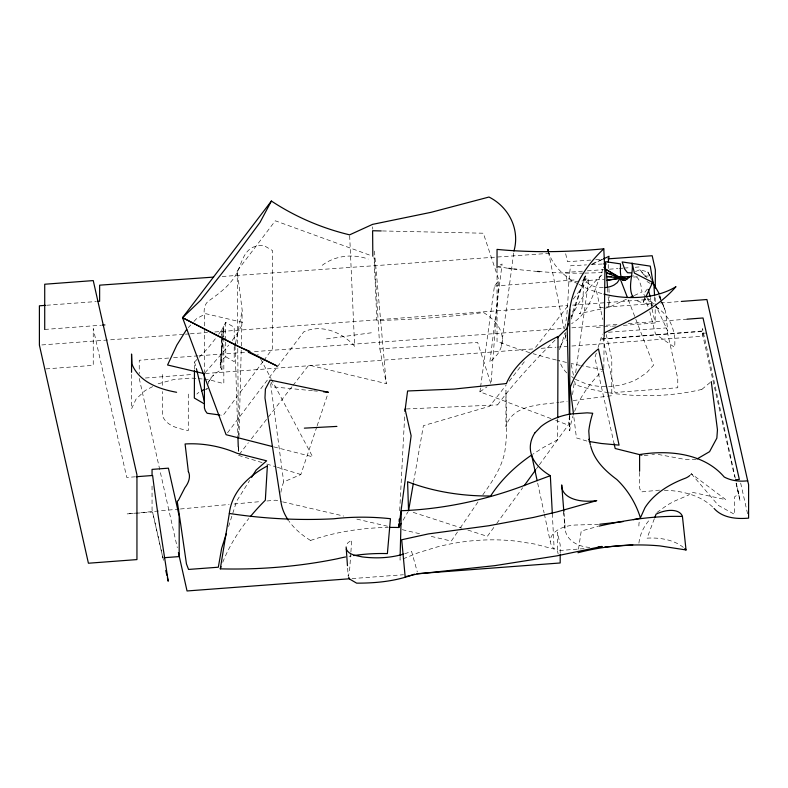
<?xml version="1.0" encoding="UTF-8"?>
<svg xmlns="http://www.w3.org/2000/svg" width="788" height="788" viewBox="0 0 788 788"><rect width="100%" height="100%" fill="white"/><g stroke="black" fill="none" stroke-linecap="round" stroke-linejoin="round"><path stroke-width="0.59" stroke-dasharray="3.94 2.96" d="M557.746 418.832L557.677 439.734L543.168 447.584L532.944 454.164M654.572 296.721L654.552 302.809L667.781 331.078L665.604 311.624L662.353 302.533M194.478 369.208L194.518 362.007L207.569 348.601L216.72 337.037M603.805 368.41L604.169 336.456M238.626 451.662L238.754 446.757M239 436.926L241.286 347.291M241.315 346.07L242.221 310.452L237.208 270.993L275.317 220.788L371.68 255.834M400.127 556.476L400.028 560.091L418.428 552.664L437.409 546.882A181.427 146.903 -12.7 0 1 515.313 541.041L534.303 543.976L554.171 549.088L552.319 513.599M221.625 339.352L220.689 367.385L222.886 338.18M221.664 338.131L221.95 329.601L225.644 322.41L234.213 327.237L234.213 341.874M399.693 510.673L400.009 504.655M400.068 503.453L404.786 413.877M350.827 553.097L349.468 572.029L348.207 576.274L347.538 566.858M350.906 551.915L351.753 540.075L348 542.666L346.09 545.848M222.974 336.959L223.792 326.005L220.197 365.11M382.456 230.953L483.33 233.218L498.962 280.42L490.993 384.051L477.636 342.416L379.865 348.867L374.261 257.528M501.503 345.834L513.766 252.298M551.029 418.615L479.922 391.833L480.414 388.189M480.581 386.967L494.45 286.044L498.962 280.42M539.337 464.841L568.227 425.096L569.606 415.345M572.551 394.63L574.452 381.225M575.654 372.694L588.961 278.844L581.692 279.395M578.5 549.138L581.229 531.043L597.915 526.374M638.91 543.149C639.856 534.264 644.013 525.951 649.962 519.351M413.572 482.059L423.402 425.658L489.624 406.312L506.182 385.066M564.799 327.759C569.044 307.34 567.38 286.271 570.62 265.763L586.538 264.886M235.504 343.499L242.221 310.452M207.914 384.189C209.519 377.186 215.833 372.566 221.95 369.562L221.95 336.86M596.299 353.103L594.891 357.585L614.108 443.772M598.062 347.508L602.298 334.082M228.579 526.542L236.627 501.178L249.629 480.444M565.971 335.383L564.829 338.889A50.629 33.795 -4.6 0 0 559.529 349.665M571.3 319.022L585.76 274.608L571.133 316.234M280.922 492.313A110.271 63.661 0 0 1 283.719 481.931L300.839 474.514L316.746 427.017M317.131 425.855L327.601 394.581M644.476 298.524L642.9 303.104L636.152 300.425M560.17 347.449L565.449 332.418M654.335 518.74L647.086 538.155A42.838 25.098 -4.8 0 1 683.314 547.384M603.027 269.329C594.28 288.132 590.911 312.462 571.586 323.641M571.241 316.894C579.564 300.76 589.7 284.695 604.022 273.288M644.948 298.741L642.9 303.104L652.326 305.488L650.317 297.431M403.062 520.218L407.938 511.895M457.464 532.028L451.288 541.07L428.564 535.791M460.202 528.009L478.7 500.873M482.817 494.844C492.037 481.941 501.247 468.436 504.665 452.667C508.004 432.07 506.103 410.972 505.945 390.188L505.945 426.702C512.023 404.608 540.637 404.865 558.771 402.363M218.68 334.25L221.95 329.601L221.95 335.649M493.84 527.428L487.339 536.362L467.648 529.989M496.736 523.449L522.73 487.683M536.451 468.811L538.618 465.826M263.064 361.456L223.073 415.453L220.798 415.138M263.793 360.48L272.52 348.7L272.52 250.564L263.507 245.314C240.261 245.088 243.591 266.492 232.322 280.164C225.565 289.009 216.375 295.313 207.53 301.843C201.167 308.551 205.934 318.904 204.417 327.01M208.712 381.52L213.676 374.911M227.525 432.829L303.715 331.886C321.534 323.632 342.356 332.369 354.639 346.267L349.636 234.844M257.489 354.314L258.356 354.659M239.286 454.38L248.358 442.728M251.382 438.847L292.22 386.425M292.969 385.46L308.847 365.071L386.278 383.618L374.251 249.077M509.196 381.205L524.995 360.924M535.535 347.4L569.399 303.951M573.162 299.125L588.961 278.844M647.362 289.068L643.392 294.072L645.077 295.707M205.028 372.763L220.019 355.703A82.031 9.062 -46.1 0 0 228.678 345.065M188.302 327.611L190.755 324.942M194.025 321.396L196.478 318.736L205.767 313.693L242.438 322.331L241.433 326.084L238.015 332.152A82.031 9.062 -46.1 0 1 230.194 343.115M701.881 389.361L710.333 382.347M656.926 512.495L667.475 504.941L674.104 501.286L688.288 495.228L691.322 492.086L725.896 499.7L691.322 473.736A16.607 9.594 0 0 1 690.377 474.937M225.723 342.051L225.782 356.777L223.329 358.57L220.492 362.825A20.173 11.643 0 0 0 221.95 369.562M322.223 265.31C335.067 255.46 353.123 253.588 368.173 259.055M479.922 391.833L486.964 386.878M152.714 386.593L145.179 390.503L136.068 399.073L131.547 408.814L131.547 373.512M500.124 265.024L502.094 264L489.821 362.391L497.317 354.511A68.083 39.301 0 0 0 483.507 312.541A631.493 364.588 0 0 1 376.891 320.539L374.034 257.243M591.798 264.522L602.554 259.37M626.568 299.135L608.937 307.379L579.328 313.594L580.273 313.2L581.583 309.93L582.657 303.744L584.095 275.731M634.281 295.53L641.993 291.924L640.93 285.453L639.196 280.518A49.211 15.543 -76.4 0 0 633.286 275.889M507.61 268.216L501.877 267.25M592.576 263.675L602.436 259.242M635.453 271.565L639.787 269.723L647.805 271.978L649.883 275.692M404.648 553.836L411.563 551.344L417.315 571.97M205.52 389.42L207.569 388.701A21.64 12.49 0 0 0 205.373 389.282M158.102 383.805L173.774 379.53L190.903 378.033L197.03 378.536M644.21 455.681L651.134 454.646M652.287 454.469L654.601 454.124M326.449 338.899L372.399 332.644M559.972 402.205L567.202 401.299M573.231 400.54L611.784 395.684L611.784 359.18L606.13 334.014M179.162 509.097L126.74 513.943L152.626 512.033L163.628 560.948M180.383 508.989L229.15 504.478M234.026 504.024L260.848 501.552M266.945 500.981L275.475 500.193L281.454 501.582M735.362 478.257L703.024 330.95L600.16 339.126L703.408 331.393L702.354 328.419L702.354 333.334L734.702 477.134M560.189 553.274L560.189 544.774L557.421 532.481L557.421 550.684L586.607 548.438M46.63 305.261L96.008 301.558M582.46 271.21L565.301 272.5L567.439 282.025L604.219 279.267M587.365 270.845L603.303 269.654M609.429 269.191L618.009 268.55M619.24 268.452L622.914 268.176M624.145 268.087L630.272 267.625M635.177 267.26L641.304 266.797M494.45 286.044L576.846 279.77M633.641 277.061L637.315 276.785M644.673 276.233L649.578 275.869M44.719 329.443L101.435 325.198M41.813 344.947L184.175 334.27M185.407 334.181L189.081 333.905M190.302 333.816L207.461 332.526M214.819 331.975L567.754 305.517M572.649 305.143L649.883 299.351L651.745 307.625M599.491 307.566L654.414 303.449M660.521 302.996L680.054 301.528M168.652 358.048L139.24 360.254L139.24 373.601M173.557 357.683L198.074 355.841M199.295 355.752L245.866 352.266M254.445 351.615L564.533 328.369M571.881 327.818L604.977 325.336M606.199 325.237L617.231 324.42M628.263 323.592L687.087 319.179M45.931 368.912L93.25 365.356L93.25 328.596L126.74 477.439L134.975 476.819M608.464 332.26L666.402 327.916L677.769 378.467L677.769 387.755L615.014 392.463L603.638 341.913L603.638 337.264M702.354 333.334L705.762 333.078M145.366 378.004L193.168 374.418M205.422 373.492L533.89 348.867M541.248 348.316L555.954 347.212M557.175 347.124L566.976 346.385M571.881 346.021L703.024 336.18L703.024 330.95M352.029 578.589L403.446 574.738M596.418 327.375L602.544 326.921M603.766 326.833L611.114 326.281M612.345 326.193L616.019 325.917M623.367 325.365L655.202 322.991L655.202 307.409M222.196 276.489L551.846 253.155M590.793 260.079L567.468 261.724L565.587 253.391M595.708 259.725L603.066 259.203M591.433 264.61L602.446 264M598.525 524.365L575.398 525.025A27.491 15.868 0 0 0 554.299 549.039M406.263 408.972L497.622 404.884M583.553 273.16L568.778 273.18A378.506 163.067 -10.4 0 1 539.839 271.614M584.735 273.121L604.889 272.54M696.178 459.473L685.659 459.542L656.906 454.203M659.595 490.136L641.058 491.929L639.6 488.028L639.6 471.283M664.314 490.244C681.679 490.697 700.571 495.061 713.248 507.59M198.261 378.634L203.156 379.038M204.387 379.146L208.062 379.442L223.831 383.638L223.831 338.604M312.462 390.71L273.269 386.888L271.033 382.032M313.683 390.828L317.357 391.183M282.656 501.867L343.647 516.041M356.806 519.105L387.903 526.335M402.254 529.674L420.191 533.84M273.869 446.904L312.629 456.804L271.633 379.649M586.883 441.053L576.442 437.921L573.615 415.128M238.528 455.346L262.049 462.586M266.748 464.024L276.155 466.92M277.327 467.284L300.839 474.514M413.178 512.358L461.847 528.108M555.609 420.349L568.227 425.096M575.339 379.343L586.233 383.904A49.358 32.938 -4.6 0 0 607.085 386.563M577.949 283.877L574.747 282.242A74.821 45.862 9 0 1 548.507 251.786M579.013 284.429L586.469 288.25A73.363 44.965 9 0 0 602.81 293.816M655.439 307.113C670.027 314.353 676.222 331.807 674.607 347.291L655.547 334.201L649.558 310.758M646.997 281.543L650.159 283.394M225.782 356.777L234.213 361.692L234.213 346.582M571.536 376.497L574.383 378.634M645.924 296.515L658.541 308.748M647.086 277.79L639.787 269.723L645.214 276.411M691.322 473.736L718.37 505.413L734.652 514.426L734.652 496.726L738.681 494.086L735.992 482.118M647.115 298.829L652.326 305.488M260.67 359.003L271.062 378.565M651.213 278.459L647.805 271.978L650.947 278.519M659.329 295.963L660.905 299.233M659.438 296.022L661.95 301.41M658.817 295.746L660.305 299.115M660.797 300.248L664.757 309.241L661.93 302.523M659.113 295.815L661.467 301.41M628.332 299.873L635.404 318.204M635.847 319.347L653.538 365.179L646.406 373.01L636.605 379.412A49.358 32.938 -4.6 0 1 608.287 386.524M644.239 296.347L648.445 307.734M659.95 295.825L660.748 298.061M194.518 362.007L196.084 367.572M740.661 483.064L747.684 514.269M736.051 483.133L740.09 501.099L736.406 483.044M652.011 308.807L655.202 322.991M596.418 290.861L602.889 319.632M557.421 550.684L558.18 554.043M139.24 378.457L177.32 547.739M162.83 557.805L152.054 509.866L152.054 484.108M537.672 483.093L544.084 512.84M544.341 514.032L550.231 541.395M548.448 251.953L563.981 328.566M564.947 333.363L566.405 340.544M571.261 364.489L573.437 375.255M574.659 381.244L575.378 384.839M379.865 348.867L386.278 383.618M270.619 383.717L283.69 481.921M608.937 288.556L609.282 295.47M563.942 512.752L564.937 524.847M563.627 511.658L564.907 528.472M607.568 288.191L607.942 293.363M608.169 296.623L608.937 307.379L609.282 296.574M372.665 226.806L372.773 229.239M235.021 345.863L237.937 436.897M238.252 446.737L238.409 451.662M569.379 415.956L569.744 430.593A234.932 135.634 0 0 1 573.122 415.631M608.237 264.492L608.277 269.25M237.208 270.993L237.73 343.509M237.769 348.424L238.4 436.916M238.468 446.747L238.508 451.662M225.644 322.41L225.713 340.82M655.202 297.825L655.202 302.622M569.744 415.946L569.744 430.593M497.041 269.023L497.041 341.362M223.831 328.852L223.831 337.382M204.417 328.241L204.417 372.399M188.283 394.069L188.283 430.583C178.669 428.593 166.583 426.16 162.495 415.916L162.289 391.538M162.289 374.507L162.289 386.672M701.901 389.39A145.15 83.794 0 0 1 609.577 392.857M608.425 392.68A145.15 83.794 0 0 1 575.398 384.82M603.283 287.699A17.149 9.899 0 0 1 595.364 286.881L591.079 285.315A17.553 10.136 0 0 1 585.77 274.608M566.779 372.921A50.629 33.795 -4.6 0 1 559.608 360.805M638.891 526.049A62.37 36.012 0 0 1 639.511 520.582M589.788 547.424A34.051 24.054 -15.1 0 1 565.055 524.838M196.833 394.099A21.64 12.49 0 0 1 198.881 392.375M222.728 562.317A384.574 218.542 -1.5 0 1 248.87 518.425M310.541 540.46A110.271 63.661 0 0 1 288.969 521.144M310.561 540.46A158.743 91.654 0 0 1 388.149 527.438M349.045 556.318A112.999 65.246 0 0 1 351.369 555.924M497.612 404.894A245.078 37.154 -40 0 1 556.505 338.643M537.475 271.427A378.506 163.067 -10.4 0 1 516.632 269.358M514.367 269.082A378.506 163.067 -10.4 0 1 512.101 268.797M603.785 369.651A366.302 211.479 0 0 1 581.524 365.652M580.362 365.425A366.302 211.479 0 0 1 571.133 363.475M566.552 362.45A366.302 211.479 0 0 1 557.461 360.293M556.328 360.017A366.302 211.479 0 0 1 533.151 353.694M529.674 352.64A366.302 211.479 0 0 1 497.041 341.362M574.61 411.395A234.932 135.634 0 0 1 602.032 371.315"/><path stroke-width="1.18" d="M557.746 417.601L558.022 336.466A222.512 101.475 1.6 0 0 506.369 383.579M654.572 295.51L654.001 286.369M194.469 370.409L194.331 398.038L204.043 403.692M655.261 288.093L655.36 269.841L652.178 255.726L607.981 258.858M604.169 336.456L604.889 272.54L603.795 248.821A384.83 172.079 -16.7 0 1 497.041 249.392L497.041 267.792M400.156 555.274L401.338 510.732A238.656 140.461 -16.2 0 0 531.339 482.739L550.339 475.676A84.956 44.591 -2.3 0 1 534.806 432.996M398.994 523.892L398.807 527.497A158.743 91.654 0 0 0 389.331 527.428M399.122 521.489L399.25 519.085M404.914 411.454L407.593 390.976L453.898 389.095L506.339 383.569M267.368 465.954L265.329 500.232A384.574 218.542 -1.5 0 0 250.387 516.573M608.218 262.108L609.016 256.277L603.638 258.858M513.924 251.086C520.188 229.436 508.821 206.998 488.993 197.039L431.006 212.336L372.557 224.373L349.636 234.844C321.868 228.224 295.234 216.789 271.407 201.048L182.54 317.692L226.107 434.71L272.697 446.609M603.775 248.821A234.932 135.634 0 0 0 569.754 309.782L567.193 328.113L569.35 414.734M345.577 556.958A112.999 65.246 0 0 0 337.638 558.702A309.438 178.649 0 0 1 220.295 568.847L229.328 513.451A157.364 85.754 8.5 0 1 267.349 465.944M413.355 483.261L408.548 510.851L407.593 481.714A143.958 83.114 0 0 0 490.629 495.987C501.237 479.478 515.746 465.787 531.92 454.814M235.021 345.863L235.504 343.499M568.542 323.612L567.193 328.113A245.078 37.154 -40 0 0 557.303 337.845M226.383 533.466L221.615 548.478L218.325 567.212L188.549 569.438L186.46 563.952L180.639 523.823A110.202 1.546 82.1 0 0 177.202 501.257L178.305 500.498L184.944 487.634A21.306 13.652 -35.1 0 0 188.381 471.628M640.122 518.504L644.939 507.777A105.385 60.843 0 0 1 653.951 496.883A100.588 58.076 0 0 1 684.122 478.68A16.607 9.594 0 0 0 689.795 475.509M654.769 517.598L656.049 514.17A23.492 12.963 -27.2 0 1 682.438 516.465L686.033 549.955L659.901 545.907A142.017 83.203 -4.8 0 0 577.959 552.752M645.973 296.564L652.641 282.39L634.379 273.081L632.124 263.054C633.591 274.283 627.327 286.468 632.892 296.987M271.407 201.048L260.001 222.413L231.071 261.655L200.753 300.189L182.54 317.692L238.35 346.543L249.924 351.349M401.24 523.33L398.807 527.497L411.129 435.764L405.042 409.031M603.904 267.556L606.11 263.803L603.667 263.941M186.667 329.384L176.857 345.075L167.568 364.992L204.23 373.64M251.579 477.331L256.13 470.072L266.63 460.822L237.109 453.307A94.067 75.146 18.6 0 0 185.091 443.979L188.362 471.638M524.178 485.704L535.732 469.806M651.321 284.054L652.641 282.39M534.786 432.996L540.854 426.672A47.438 27.757 -7.4 0 1 570 414.074L587.168 412.833L592.724 413.247A131.842 106.557 26.7 0 0 588.784 430.967L589.444 440.413L589.099 439.123L590.379 444.865M604.416 332.812C629.957 320.598 657.094 308.679 675.966 286.665A73.363 44.965 9 0 1 603.953 294.111M697.203 458.872L709.564 451.672L716.844 438.148L717.454 429.834L711.269 381.569M629.878 297.588L633.178 296.042M414.449 574.156C396.049 581.229 376.211 583.209 356.629 583.15L349.616 579.052L348.68 577.2M403.466 554.131C390.07 558.091 375.945 558.633 362.125 556.889C356.491 555.51 349.123 555.205 346.296 549.197L346.159 546.961M598.969 526.138C626.352 519.962 654.247 515.618 682.428 516.465M601.983 546.419L556.998 555.835L494.756 565.656L417.551 573.92L405.16 576.717L401.703 539.76L428.327 533.919L488.777 525.744L533.466 517.44L556.85 511.944L596.762 500.626A39.292 21.01 -14.8 0 1 561.716 484.925L563.844 511.55M633.414 519.637L640.545 518.248C636.054 503.611 627.918 490.047 616.807 479.488C605.253 470.889 594.339 460.488 590.685 446.028M620.146 278.105L607.006 280.321L620.314 278.312M627.307 276.893L632.084 276.096M623.131 521.587L599.717 524.256M714.086 508.457C722.468 517.992 736.691 519.223 748.6 518.13L748.6 484.65L747.684 480.788C739.735 481.764 731.382 480.838 724.241 477.026C703.911 453.199 668.776 449.781 639.6 454.548L639.6 471.283M604.849 547.03L632.813 544.872M45.418 305.35L39.4 305.803L39.4 345.134L88.414 563.223L136.945 559.588L136.945 474.819L93.25 280.587L44.719 284.232L44.719 329.443M97.21 301.469L99.623 301.292L99.643 285.167L213.617 277.1M102.607 325.109L104.942 324.932M681.275 301.44L706.905 299.519L747.684 480.788M687.087 319.179L703.024 317.978L739.341 479.439L735.45 479.725M136.147 476.73L152.626 475.489C157.029 510.89 162.929 545.995 168.189 581.219L167.381 577.643M164.002 557.717L179.191 556.584L179.191 516.11L168.405 468.171L152.054 469.392L152.054 475.528M349.586 578.776L187.042 590.961L178.403 552.546M416.921 573.723L560.189 562.977L560.189 554.486M304.355 428.15L336.909 426.406M611.636 276.618L606.74 276.549L620.087 277.967M620.205 276.726L629.986 276.854L625.091 280.4L623.101 280.233L605.529 269.181L605.253 265.477L605.647 261.714L620.452 263.862C620.737 269.26 619.22 275.8 623.101 280.233M381.225 230.933L372.616 230.736L372.832 256.248M631.04 272.884L627.534 272.727L624.598 268.984L622.165 261.941L650.258 266.127L653.144 283.109L659.152 293.589M323.484 391.784L328.379 392.257L270.136 380.082L265.408 389.006L264.975 397.96L281.109 502.823A110.271 63.661 0 0 0 288.29 520.169M623.722 278.351L627.366 278.735L620.402 276.746M219.665 414.981L207.145 413.267L205.313 410.696L204.417 407.977L204.417 373.63M498.341 266.728L500.695 267.083M589.119 441.487L601.224 443.477L619.063 445.121L598.466 348.877A420.191 191.179 32.5 0 0 570.177 387.519L573.467 413.927M641.856 455.178L615.172 448.51L614.108 443.772M176.601 392.286C159.087 389.095 139.062 382.032 131.96 364.115L131.547 354.029L131.547 372.3M611.114 274.106L606.474 272.786L605.529 269.181L625.091 280.4L606.474 272.786L607.499 287.206M248.328 352.236L277.149 366.065L182.54 317.692M651.962 279.415L653.794 285.345M627.445 297.578L619.486 276.952L619.102 279.888L617.29 282.626L614.197 284.941A17.149 9.899 0 0 1 605.283 287.571M196.399 368.685L204.447 401.87M648.307 289.383L650.031 296.288M165.776 570.482L166.849 575.26M531.782 455.73L537.16 480.719M547.965 249.56L548.448 251.953M346.296 549.197L347.459 565.685M550.339 475.676L552.319 513.599M237.937 436.897L238.252 446.737M569.744 309.773L569.744 414.734M684.723 548.645A42.838 25.098 -4.8 0 1 685.993 549.965M229.328 513.451A296.14 168.021 5.3 0 0 333.846 518.78A150.626 85.449 5.4 0 1 390.444 518.711L387.381 553.59A112.999 65.246 0 0 0 353.714 555.56M548.507 251.786A74.821 45.862 9 0 1 547.975 249.56M601.993 546.517A34.051 24.054 -15.1 0 1 598.053 547.168M201.413 390.868A21.64 12.49 0 0 1 204.328 389.627M220.305 568.847A384.574 218.542 -1.5 0 1 221.073 566.661M539.839 271.614A378.506 163.067 -10.4 0 1 537.475 271.427M516.632 269.358A378.506 163.067 -10.4 0 1 514.367 269.082M510.979 268.659A378.506 163.067 -10.4 0 1 508.733 268.363"/></g></svg>
